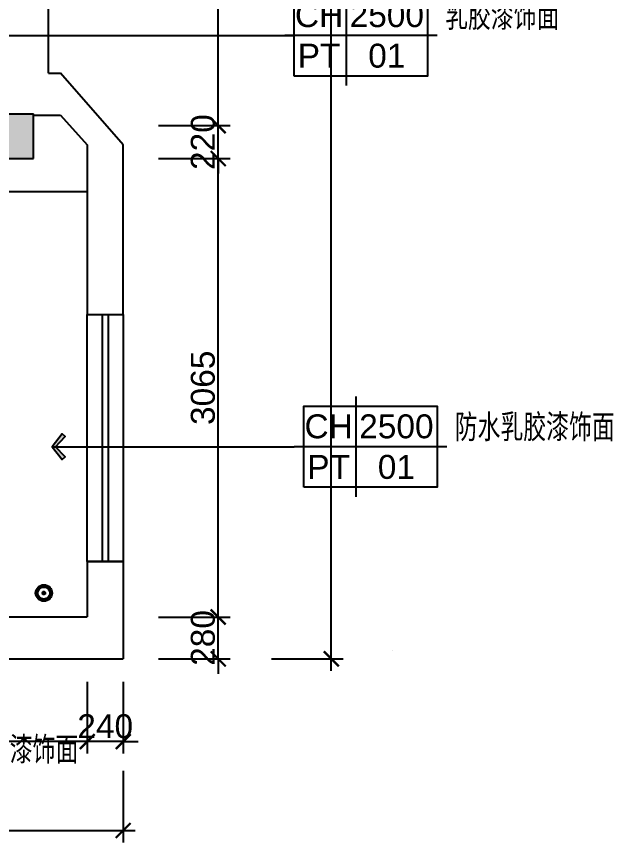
# Model space of a CAD drawing. Header units: millimetres. Extents: x 148889 to 229003, y -70503 to 111106.
# Drawn here: x 217609 to 221599, y 54405 to 59927 of the extents above; entities that cross this region are included whole.
import ezdxf
from ezdxf.enums import TextEntityAlignment as Align

# ---------------------------------------------------------------- set-up
doc = ezdxf.new("R2010")
doc.units = ezdxf.units.MM
for name, color, linetype in [('@TK图框', 1, 'Continuous'), ('C-天花标高', 1, 'Continuous'), ('C-灯具1', 2, 'Continuous'), ('P-原墙线', 7, 'Continuous'), ('P-外部尺寸', 44, 'Continuous'), ('P-新墙线', 4, 'Continuous'), ('P-窗', 3, 'Continuous')]:
    doc.layers.add(name, color=color, linetype=linetype)
doc.styles.add('Arial', font='arial.ttf')
doc.styles.add('hb', font='hbsmall.shx', dxfattribs={"width": 0.7})
doc.styles.add('ROMANS', font='ROMANS.shx', dxfattribs={"bigfont": 'BIGFONT.shx'})
doc.styles.add('st', font='', dxfattribs={"width": 0.7})
doc.styles.add('宋体', font='')
doc.styles.get('st').set_extended_font_data('SimSun')
doc.styles.get('宋体').set_extended_font_data('SimSun')
doc.dimstyles.new('1比80', dxfattribs={"dimscale": 80, "dimtxt": 2, "dimasz": 1.25, "dimexe": 1, "dimexo": 1, "dimgap": 0.25, "dimtad": 1, "dimdec": 0, "dimrnd": 0.005, "dimzin": 0, "dimdsep": 46, "dimtxsty": 'Arial', "dimblk": 'ARCHTICK', "dimcen": 0.125, "dimdle": 1, "dimclrd": 44, "dimclre": 44, "dimclrt": 50, "dimadec": 0, "dimazin": 0, "dimtfac": 1, "dimtdec": 0, "dimtix": 1, "dimtmove": 2, "dimatfit": 3, "dimldrblk": 'DOT', "dimfxl": 5, "dimfxlon": 1, "dimtvp": 1, "dimtolj": 1, "dimtzin": 0, "dimarcsym": 0})
doc.dimstyles.new('出图比例1：50', dxfattribs={"dimscale": 50, "dimtxt": 2.5, "dimasz": 2, "dimexe": 2, "dimexo": 2, "dimgap": 1, "dimtad": 1, "dimdec": 0, "dimrnd": 5, "dimzin": 0, "dimdsep": 46, "dimtxsty": 'ROMANS', "dimblk1": 'ZHL_XS', "dimblk2": 'ZHL_XS', "dimsah": 1, "dimcen": 0.09, "dimclrd": 256, "dimclre": 256, "dimclrt": 41, "dimadec": 0, "dimazin": 0, "dimtfac": 1, "dimtdec": 4, "dimtix": 1, "dimtmove": 2, "dimatfit": 3, "dimldrblk": 'ZHL_JT', "dimfxl": 1, "dimtolj": 1, "dimtzin": 0, "dimarcsym": 0})

# ---------------------------------------------------------------- blocks, each defined once
blk = doc.blocks.new('RC-')
for p, q in [((-1.514, -5.238), (-1.514, 5.238)), ((7.962, 0), (-7.962, 0))]:
    blk.add_line(p, q)
blk.add_lwpolyline([(-6.962, -4.238), (-6.962, 4.238), (6.962, 4.238), (6.962, -4.238)], close=True)
at = {"width": 0.7, "flags": 4}
for tag, height, style, p in [('NUM7', 2.5, 'st', (-7.997, 0.845)), ('NUM8', 2, 'hb', (-7.997, -3.393))]:
    blk.add_attdef(tag, text='', height=height, dxfattribs=dict(at, style=style)).set_placement(p, align=Align.RIGHT)
for tag, height, style, p in [('NUM1', 2, 'hb', (-4.375, 2.127)), ('NUM2', 2, 'hb', (2.697, 2.127)), ('NUM3', 2, 'hb', (-4.375, -2.111)), ('NUM4', 2, 'hb', (2.697, -2.111)), ('NUM9', 2, 'hb', (0, -6.661)), ('NUM10', 2.5, 'st', (0, -10.886))]:
    blk.add_attdef(tag, text='', height=height, dxfattribs=dict(at, style=style)).set_placement(p, align=Align.MIDDLE)
for tag, p, height, style in [('NUM5', (7.544, 0.845), 2.5, 'st'), ('NUM6', (7.544, -3.393), 2, 'hb')]:
    blk.add_attdef(tag, p, '', height=height, dxfattribs=dict(at, style=style))
blk = doc.blocks.new('ZHL_JT')
blk.add_line((-0.221, 0), (-1, 0))
blk.add_lwpolyline([(-0.221, 0), (-0.861, -0.689), (-0.654, -0.862), (0, 0), (-0.654, 0.862), (-0.861, 0.689)], close=True)
for points in [[(-0.861, 0.689), (-0.654, 0.862), (-0.221, 0), (0, 0)], [(-0.861, -0.689), (-0.654, -0.862), (-0.221, 0), (0, 0)]]:
    blk.add_solid(points)
blk = doc.blocks.new('ZHL_XS')
blk.add_line((-1, 0), (0, 0))
at = {"const_width": 0.2}
blk.add_lwpolyline([(-0.6, -0.6), (0.6, 0.6)], dxfattribs=at)
blk = doc.blocks.new('A$C12956B44')
for p, q in [((225, 165), (225, 285)), ((165, 225), (285, 225))]:
    blk.add_line(p, q)
for radius in [225, 40, 20]:
    blk.add_circle((225, 225), radius)
at = {"color": 252, "linetype": 'Continuous'}
for radius in [185, 165]:
    blk.add_circle((225, 225), radius, dxfattribs=at)
blk = doc.blocks.new('_ArchTick')
at = {"color": 0, "linetype": 'ByBlock', "const_width": 0.15}
blk.add_lwpolyline([(-0.5, -0.5), (0.5, 0.5)], dxfattribs=at)
blk = doc.blocks.new('*D761')
at = {"layer": 'P-外部尺寸', "color": 44, "lineweight": -2, "transparency": 16777216}
for p, q in [((218081.5, 55479.6), (218081.5, 54999.6)), ((218321.9, 55479.6), (218321.9, 54999.6)), ((218081.5, 55079.6), (217981.5, 55079.6)), ((218321.9, 55079.6), (218081.5, 55079.6)), ((218321.9, 55079.6), (218421.9, 55079.6))]:
    blk.add_line(p, q, dxfattribs=at)
at = {"layer": 'P-外部尺寸', "color": 44, "lineweight": -2, "transparency": 16777216, "xscale": 100, "yscale": 100, "zscale": 100}
blk.add_blockref('_ArchTick', (218081.5, 55079.6), dxfattribs=at)
at = {"layer": 'P-外部尺寸', "color": 44, "lineweight": -2, "transparency": 16777216, "xscale": 100, "yscale": 100, "zscale": 100, "rotation": 180}
blk.add_blockref('_ArchTick', (218321.9, 55079.6), dxfattribs=at)
at = {"layer": 'P-外部尺寸', "color": 50, "transparency": 16777216, "insert": (218201.7, 55181.3), "char_height": 160, "attachment_point": 5, "style": 'Arial'}
blk.add_mtext('\\A1;240', dxfattribs=at)
blk = doc.blocks.new('_Dot')
at = {"color": 0, "linetype": 'ByBlock', "lineweight": -2}
blk.add_line((-0.5, 0), (-1, 0), dxfattribs=at)
at = {"color": 0, "linetype": 'ByBlock', "const_width": 0.5}
blk.add_lwpolyline([(-0.25, 0, 1), (0.25, 0, 1)], format="xyb", close=True, dxfattribs=at)
blk = doc.blocks.new('*D762')
at = {"layer": 'P-外部尺寸', "color": 44, "lineweight": -2, "transparency": 16777216}
for p, q in [((213576.9, 55479.6), (213576.9, 54999.6)), ((218081.5, 55479.6), (218081.5, 54999.6)), ((218161.5, 55079.6), (213496.9, 55079.6))]:
    blk.add_line(p, q, dxfattribs=at)
at = {"layer": 'P-外部尺寸', "color": 44, "lineweight": -2, "transparency": 16777216, "xscale": 100, "yscale": 100, "zscale": 100, "rotation": 180}
blk.add_blockref('_ArchTick', (213576.9, 55079.6), dxfattribs=at)
at = {"layer": 'P-外部尺寸', "color": 44, "lineweight": -2, "transparency": 16777216, "xscale": 100, "yscale": 100, "zscale": 100}
blk.add_blockref('_ArchTick', (218081.5, 55079.6), dxfattribs=at)
at = {"layer": 'P-外部尺寸', "color": 50, "transparency": 16777216, "insert": (215829.2, 55181.3), "char_height": 160, "attachment_point": 5, "style": 'Arial'}
blk.add_mtext('\\A1;4505', dxfattribs=at)
blk = doc.blocks.new('*D772')
at = {"layer": 'P-外部尺寸', "color": 44, "lineweight": -2, "transparency": 16777216}
for p, q in [((204281.9, 54884.9), (204281.9, 54404.9)), ((218321.9, 54884.9), (218321.9, 54404.9)), ((204201.9, 54484.9), (218401.9, 54484.9))]:
    blk.add_line(p, q, dxfattribs=at)
at = {"layer": 'P-外部尺寸', "color": 44, "lineweight": -2, "transparency": 16777216, "xscale": 100, "yscale": 100, "zscale": 100, "rotation": 180}
blk.add_blockref('_ArchTick', (204281.9, 54484.9), dxfattribs=at)
at = {"layer": 'P-外部尺寸', "color": 44, "lineweight": -2, "transparency": 16777216, "xscale": 100, "yscale": 100, "zscale": 100}
blk.add_blockref('_ArchTick', (218321.9, 54484.9), dxfattribs=at)
at = {"layer": 'P-外部尺寸', "color": 50, "transparency": 16777216, "insert": (211301.9, 54586.6), "char_height": 160, "attachment_point": 5, "style": 'Arial'}
blk.add_mtext('\\A1;14040', dxfattribs=at)
blk = doc.blocks.new('*D773')
at = {"layer": 'P-外部尺寸', "color": 44, "lineweight": -2, "transparency": 16777216}
for p, q in [((218956.8, 55912.2), (218956.8, 56012.2)), ((218556.8, 55912.2), (219036.8, 55912.2)), ((218956.8, 55632.5), (218956.8, 55912.2)), ((218556.8, 55632.5), (219036.8, 55632.5)), ((218956.8, 55632.5), (218956.8, 55532.5))]:
    blk.add_line(p, q, dxfattribs=at)
at = {"layer": 'P-外部尺寸', "color": 44, "lineweight": -2, "transparency": 16777216, "xscale": 100, "yscale": 100, "zscale": 100}
for p, rotation in [((218956.8, 55912.2), 270), ((218956.8, 55632.5), 90)]:
    blk.add_blockref('_ArchTick', p, dxfattribs=dict(at, rotation=rotation))
at = {"layer": 'P-外部尺寸', "color": 50, "transparency": 16777216, "insert": (218855.1, 55772.3), "char_height": 160, "attachment_point": 5, "rotation": 90, "style": 'Arial'}
blk.add_mtext('\\A1;280', dxfattribs=at)
blk = doc.blocks.new('*D774')
at = {"layer": 'P-外部尺寸', "color": 44, "lineweight": -2, "transparency": 16777216}
for p, q in [((218956.8, 55832.2), (218956.8, 59057.5)), ((218556.8, 58977.5), (219036.8, 58977.5)), ((218556.8, 55912.2), (219036.8, 55912.2))]:
    blk.add_line(p, q, dxfattribs=at)
at = {"layer": 'P-外部尺寸', "color": 44, "lineweight": -2, "transparency": 16777216, "xscale": 100, "yscale": 100, "zscale": 100}
for p, rotation in [((218956.8, 58977.5), 90), ((218956.8, 55912.2), 270)]:
    blk.add_blockref('_ArchTick', p, dxfattribs=dict(at, rotation=rotation))
at = {"layer": 'P-外部尺寸', "color": 50, "transparency": 16777216, "insert": (218855.1, 57444.8), "char_height": 160, "attachment_point": 5, "rotation": 90, "style": 'Arial'}
blk.add_mtext('\\A1;3065', dxfattribs=at)
blk = doc.blocks.new('*D775')
at = {"layer": 'P-外部尺寸', "color": 44, "lineweight": -2, "transparency": 16777216}
for p, q in [((218956.8, 59197.5), (218956.8, 59297.5)), ((218556.8, 59197.5), (219036.8, 59197.5)), ((218956.8, 58977.5), (218956.8, 59197.5)), ((218556.8, 58977.5), (219036.8, 58977.5)), ((218956.8, 58977.5), (218956.8, 58877.5))]:
    blk.add_line(p, q, dxfattribs=at)
at = {"layer": 'P-外部尺寸', "color": 44, "lineweight": -2, "transparency": 16777216, "xscale": 100, "yscale": 100, "zscale": 100}
for p, rotation in [((218956.8, 59197.5), 270), ((218956.8, 58977.5), 90)]:
    blk.add_blockref('_ArchTick', p, dxfattribs=dict(at, rotation=rotation))
at = {"layer": 'P-外部尺寸', "color": 50, "transparency": 16777216, "insert": (218855.1, 59087.5), "char_height": 160, "attachment_point": 5, "rotation": 90, "style": 'Arial'}
blk.add_mtext('\\A1;220', dxfattribs=at)
blk = doc.blocks.new('*D776')
at = {"layer": 'P-外部尺寸', "color": 44, "lineweight": -2, "transparency": 16777216}
for p, q in [((218956.8, 59117.5), (218956.8, 62947.5)), ((218556.8, 62867.5), (219036.8, 62867.5)), ((218556.8, 59197.5), (219036.8, 59197.5))]:
    blk.add_line(p, q, dxfattribs=at)
at = {"layer": 'P-外部尺寸', "color": 44, "lineweight": -2, "transparency": 16777216, "xscale": 100, "yscale": 100, "zscale": 100}
for p, rotation in [((218956.8, 62867.5), 90), ((218956.8, 59197.5), 270)]:
    blk.add_blockref('_ArchTick', p, dxfattribs=dict(at, rotation=rotation))
at = {"layer": 'P-外部尺寸', "color": 50, "transparency": 16777216, "insert": (218855.1, 61032.5), "char_height": 160, "attachment_point": 5, "rotation": 90, "style": 'Arial'}
blk.add_mtext('\\A1;3670', dxfattribs=at)
blk = doc.blocks.new('*D780')
at = {"layer": 'P-外部尺寸', "color": 44, "lineweight": -2, "transparency": 16777216}
for p, q in [((219712.6, 55552.5), (219712.6, 66827.5)), ((219312.6, 66747.5), (219792.6, 66747.5)), ((219312.6, 55632.5), (219792.6, 55632.5))]:
    blk.add_line(p, q, dxfattribs=at)
at = {"layer": 'P-外部尺寸', "color": 44, "lineweight": -2, "transparency": 16777216, "xscale": 100, "yscale": 100, "zscale": 100}
for p, rotation in [((219712.6, 66747.5), 90), ((219712.6, 55632.5), 270)]:
    blk.add_blockref('_ArchTick', p, dxfattribs=dict(at, rotation=rotation))
at = {"layer": 'P-外部尺寸', "color": 50, "transparency": 16777216, "insert": (219610.9, 61190), "char_height": 160, "attachment_point": 5, "rotation": 90, "style": 'Arial'}
blk.add_mtext('\\A1;11115', dxfattribs=at)

msp = doc.modelspace()

# ---------------------------------------------------------------- hatches: boundary and pattern name
at = {"layer": 'P-原墙线'}
h = msp.add_hatch(color=8, dxfattribs=at)
h.paths.add_polyline_path([(216176.9, 59277.5), (215696.9, 59277.5), (215696.9, 58977.5), (216176.9, 58977.5)])
h.paths.add_polyline_path([(217721.9, 59277.5), (217341.9, 59277.5), (217341.9, 58977.5), (217471.9, 58977.5), (217721.9, 58977.5)])

# ---------------------------------------------------------------- linework, layer by layer
for p, q in [((217821.9, 59547.5), (217821.9, 60527.5)), ((217821.9, 59547.5), (217901.9, 59547.5)), ((218321.9, 59069.2), (217901.9, 59547.5)), ((217341.9, 59277.5), (217721.9, 59277.5)), ((217721.9, 58977.5), (217721.9, 59277.5)), ((217721.9, 59267.5), (217901.9, 59267.5)), ((217901.9, 59267.5), (218081.9, 59069.2)), ((218081.9, 59069.2), (218081.9, 57934.2)), ((218321.9, 57934.2), (218321.9, 59069.2)), ((217471.9, 58977.5), (217721.9, 58977.5)), ((218081.9, 57934.2), (218321.9, 57934.2)), ((218081.9, 56284.2), (218321.9, 56284.2)), ((218081.9, 56284.2), (218081.9, 55912.5)), ((218321.9, 56284.2), (218321.9, 55632.5)), ((217471.9, 55912.5), (218081.9, 55912.5)), ((214211.9, 55632.5), (218321.9, 55632.5))]:
    msp.add_line(p, q, dxfattribs=at)
at = {"layer": 'P-新墙线'}
msp.add_line((217341.9, 58757.5), (218081.9, 58757.5), dxfattribs=at)
at = {"layer": 'P-窗'}
for p, q in [((218181.9, 57934.2), (218181.9, 56284.2)), ((218221.9, 57934.2), (218221.9, 56284.2))]:
    msp.add_line(p, q, dxfattribs=at)
msp.add_lwpolyline([(218081.9, 57934.2), (218321.9, 57934.2), (218321.9, 56284.2), (218081.9, 56284.2)], close=True, dxfattribs=at)

# ---------------------------------------------------------------- block references
at = {"layer": 'C-天花标高'}
ref = msp.add_blockref('RC-', (219911.1, 59800.5), dxfattribs=dict(at, xscale=64, yscale=64, zscale=64))
ref.add_attrib('NUM1', 'CH', dxfattribs={"layer": '0', "color": 50, "height": 160, "style": 'Arial', "flags": 4}).set_placement((219631.1, 59936.6), align=Align.MIDDLE)
ref.add_attrib('NUM2', '2500', dxfattribs={"layer": '0', "color": 50, "height": 160, "style": 'Arial'}).set_placement((220083.7, 59936.6), align=Align.MIDDLE)
ref.add_attrib('NUM3', 'PT', dxfattribs={"layer": '0', "color": 50, "height": 160, "style": 'Arial'}).set_placement((219631.1, 59665.4), align=Align.MIDDLE)
ref.add_attrib('NUM4', '01', dxfattribs={"layer": '0', "color": 50, "height": 160, "style": 'Arial'}).set_placement((220083.7, 59665.4), align=Align.MIDDLE)
ref.add_attrib('NUM5', '乳胶漆饰面', (220473.5, 59854.6), dxfattribs={"layer": '0', "color": 50, "height": 160, "style": 'st', "width": 0.7})
ref = msp.add_blockref('RC-', (219975.1, 57051.2), dxfattribs=dict(at, xscale=64, yscale=64, zscale=64))
ref.add_attrib('NUM1', 'CH', dxfattribs={"layer": '0', "color": 50, "height": 160, "style": 'Arial', "flags": 4}).set_placement((219695.1, 57187.3), align=Align.MIDDLE)
ref.add_attrib('NUM2', '2500', dxfattribs={"layer": '0', "color": 50, "height": 160, "style": 'Arial'}).set_placement((220147.7, 57187.3), align=Align.MIDDLE)
ref.add_attrib('NUM3', 'PT', dxfattribs={"layer": '0', "color": 50, "height": 160, "style": 'Arial'}).set_placement((219695.1, 56916.1), align=Align.MIDDLE)
ref.add_attrib('NUM4', '01', dxfattribs={"layer": '0', "color": 50, "height": 160, "style": 'Arial'}).set_placement((220147.7, 56916.1), align=Align.MIDDLE)
ref.add_attrib('NUM5', '防水乳胶漆饰面', (220537.5, 57105.2), dxfattribs={"layer": '0', "color": 50, "height": 160, "style": 'st', "width": 0.7})
ref = msp.add_blockref('RC-', (216695.9, 54895.9), dxfattribs=dict(at, xscale=64, yscale=64, zscale=64))
ref.add_attrib('NUM1', 'CH', dxfattribs={"layer": '0', "color": 50, "height": 160, "style": 'Arial', "flags": 4}).set_placement((216415.9, 55032), align=Align.MIDDLE)
ref.add_attrib('NUM2', '原顶', dxfattribs={"layer": '0', "color": 50, "height": 160, "style": 'Arial'}).set_placement((216868.5, 55032), align=Align.MIDDLE)
ref.add_attrib('NUM3', 'PT', dxfattribs={"layer": '0', "color": 50, "height": 160, "style": 'Arial'}).set_placement((216415.9, 54760.8), align=Align.MIDDLE)
ref.add_attrib('NUM4', '01', dxfattribs={"layer": '0', "color": 50, "height": 160, "style": 'Arial'}).set_placement((216868.5, 54760.8), align=Align.MIDDLE)
ref.add_attrib('NUM5', '乳胶漆饰面', (217258.3, 54949.9), dxfattribs={"layer": '0', "color": 50, "height": 160, "style": 'st', "width": 0.7})
at = {"layer": 'C-灯具1', "xscale": 0.2444444447755814, "yscale": 0.2444444438442588, "zscale": 0.24444444444444}
msp.add_blockref('A$C12956B44', (217736.9, 56017.6), dxfattribs=at)

# ---------------------------------------------------------------- texts
at = {"layer": '@TK图框', "color": 1, "insert": (220122.3, 55693, -83.4), "char_height": 2.2, "attachment_point": 1, "style": '宋体'}
msp.add_mtext('\\pi-1.8838;①', dxfattribs=at)

# ---------------------------------------------------------------- dimensions: what is measured, and where the dimension line sits
at = {"layer": 'P-外部尺寸'}
for base, p1, p2, picture, middle in [((219712.6, 66747.5), (218956.8, 55632.5), (218956.8, 66747.5), '*D780', (219610.9, 61190)), ((218956.8, 62867.5), (217125.6, 59197.5), (214807.6, 62867.5), '*D776', (218855.1, 61032.5)), ((218956.8, 59197.5), (217125.6, 58977.5), (217125.6, 59197.5), '*D775', (218855.1, 59087.5)), ((218956.8, 58977.5), (218321.9, 55912.2), (217125.6, 58977.5), '*D774', (218855.1, 57444.8)), ((218956.8, 55912.2), (218321.9, 55632.5), (218321.9, 55912.2), '*D773', (218855.1, 55772.3))]:
    dim = msp.add_linear_dim(base=base, p1=p1, p2=p2, angle=90, dimstyle='1比80', dxfattribs=at)
    dim.commit()
    dim.dimension.update_dxf_attribs({"geometry": picture, "text_midpoint": middle})
for base, p1, p2, picture, middle in [((213576.9, 55079.6), (218081.5, 55632.5), (213576.9, 56148), '*D762', (215829.2, 55181.3)), ((218081.5, 55079.6), (218321.9, 55632.5), (218081.5, 55632.5), '*D761', (218201.7, 55181.3)), ((218321.9, 54484.9), (204281.9, 55079.6), (218321.9, 55079.6), '*D772', (211301.9, 54586.6))]:
    dim = msp.add_linear_dim(base=base, p1=p1, p2=p2, dimstyle='1比80', dxfattribs=at)
    dim.commit()
    dim.dimension.update_dxf_attribs({"geometry": picture, "text_midpoint": middle})

# ---------------------------------------------------------------- leaders
at = {"layer": 'C-天花标高'}
for points in [[(210953.8, 59800.5), (219465.5, 59800.5)], [(217848.3, 57051.2), (219465.5, 57051.2)]]:
    msp.add_leader(points, dimstyle='出图比例1：50', override={"dimtad": 0}, dxfattribs=at)

doc.saveas('drawing.dxf')
